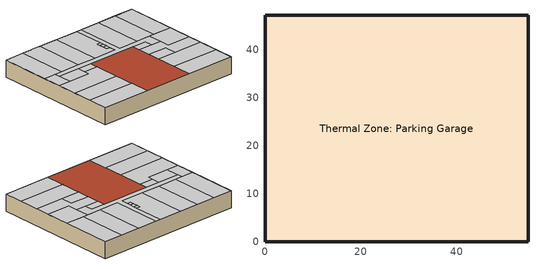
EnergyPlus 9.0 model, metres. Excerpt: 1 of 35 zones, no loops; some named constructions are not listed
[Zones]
Thermal Zone: Parking Garage
 floor ground (Surface 171 SlabOnOrBelowGradeF073): 54.86,47.24 54.86,0 0,0 0,47.24 z-6.1
 wall ground (Surface 172-uw BelowGradeWallC114): 0,0 54.86,0 z-6.1:0
 wall ground (Surface 173-uw BelowGradeWallC114): 0,47.24 0,0 z-6.1:0
 wall ground (Surface 174-uw BelowGradeWallC114): 54.86,47.24 0,47.24 z-6.1:0
 wall ground (Surface 175-uw BelowGradeWallC114): 54.86,0 54.86,47.24 z-6.1:0
 ceiling to Thermal Zone: F1 Retail SW (OtherFloorU071 Reversed): 18.29,0 18.29,7.32 0,7.32 0,0 z0; 18.29,7.32 18.29,14.63 0,14.63 0,7.32 z0; 18.29,14.63 18.29,23.77 12.8,23.77 12.8,21.95 0,21.95 0,14.63 z0
 ceiling to Thermal Zone: F1 Retail N-NW (OtherFloorU071 Reversed): 7.32,28.96 7.32,47.24 0,47.24 0,28.96 z0; 14.63,28.96 14.63,47.24 7.32,47.24 7.32,28.96 z0; 21.95,28.96 21.95,47.24 14.63,47.24 14.63,28.96 z0; 30.78,28.96 30.78,31.39 29.26,31.39 29.26,35.97 30.78,35.97 30.78,47.24 21.95,47.24 21.95,28.96 z0
 ceiling to Thermal Zone: F1 Retail NE (OtherFloorU071 Reversed): 40.23,28.96 40.23,47.24 32.92,47.24 32.92,28.96 z0; 47.55,28.96 47.55,47.24 40.23,47.24 40.23,28.96 z0; 54.86,28.96 54.86,47.24 47.55,47.24 47.55,28.96 z0
 ceiling to Thermal Zone: F1 Corridor (OtherFloorU071 Reversed): 30.78,31.39 30.78,32.92 29.26,32.92 29.26,31.39 z0; 30.78,32.92 30.78,34.44 29.26,34.44 29.26,32.92 z0; 30.78,34.44 30.78,35.97 29.26,35.97 29.26,34.44 z0; 45.72,23.77 45.72,28.96 32.92,28.96 32.92,47.24 30.78,47.24 30.78,28.96 4.57,28.96 4.57,26.82 42.06,26.82 42.06,23.77 z0; 18.29,23.77 18.29,26.82 12.8,26.82 12.8,23.77 z0; 42.06,23.77 42.06,26.82 36.58,26.82 36.58,23.77 z0
 ceiling to Thermal Zone: F1 Retail SE (OtherFloorU071 Reversed): 54.86,7.32 54.86,14.63 36.58,14.63 36.58,7.32 z0; 54.86,0 54.86,7.32 36.58,7.32 36.58,0 z0
 ceiling to Thermal Zone: F1 Lounge (OtherFloorU071 Reversed): 54.86,14.63 54.86,19.81 45.72,19.81 45.72,23.77 42.06,23.77 36.58,23.77 36.58,19.2 43.89,19.2 43.89,14.63 z0
 ceiling to Thermal Zone: F1 Business Center (OtherFloorU071 Reversed): 43.89,14.63 43.89,19.2 36.58,19.2 36.58,14.63 z0
 ceiling to Thermal Zone: F1 Fitness Center (OtherFloorU071 Reversed): 54.86,19.81 54.86,28.96 45.72,28.96 45.72,19.81 z0
 ceiling to Thermal Zone: F1 Leasing Office (OtherFloorU071 Reversed): 4.57,21.95 4.57,28.96 0,28.96 0,21.95 z0
 ceiling to Thermal Zone: F1 Mechanical Room (OtherFloorU071 Reversed): 12.8,21.95 12.8,26.82 4.57,26.82 4.57,21.95 z0
 roof outside (Concrete Podium Roof): 36.58,0 36.58,26.82 18.29,26.82 18.29,0 z0
[Schedule:Day:Interval]
RetailReceptacleSat: No, 01:00, 0.05, 02:00, 0.05, 03:00, 0.05, 04:00, 0.05, 05:00, 0.05, 06:00, 0.05, 07:00, 0.05, 08:00, 0.1, 09:00, 0.3, 10:00, 0.6, 11:00, 0.9, 12:00, 0.9, 13:00, 0.9, 14:00, 0.9, 15:00, 0.9, 16:00, 0.9, 17:00, 0.9, 18:00, 0.9, 19:00, 0.5, 20:00, 0.3, 21:00, 0.3, 22:00, 0.1, 23:00, 0.05, 24:00, 0.05
RetailReceptacleSun: No, 01:00, 0.05, 02:00, 0.05, 03:00, 0.05, 04:00, 0.05, 05:00, 0.05, 06:00, 0.05, 07:00, 0.05, 08:00, 0.05, 09:00, 0.1, 10:00, 0.1, 11:00, 0.4, 12:00, 0.4, 13:00, 0.6, 14:00, 0.6, 15:00, 0.6, 16:00, 0.6, 17:00, 0.6, 18:00, 0.4, 19:00, 0.2, 20:00, 0.05, 21:00, 0.05, 22:00, 0.05, 23:00, 0.05, 24:00, 0.05
RetailReceptacleWD: No, 01:00, 0.05, 02:00, 0.05, 03:00, 0.05, 04:00, 0.05, 05:00, 0.05, 06:00, 0.05, 07:00, 0.05, 08:00, 0.2, 09:00, 0.5, 10:00, 0.9, 11:00, 0.9, 12:00, 0.9, 13:00, 0.9, 14:00, 0.9, 15:00, 0.9, 16:00, 0.9, 17:00, 0.9, 18:00, 0.9, 19:00, 0.6, 20:00, 0.6, 21:00, 0.5, 22:00, 0.2, 23:00, 0.05, 24:00, 0.05
WaterMainCZ11Apr: No, 01:00, 12.2778, 02:00, 12.2778, 03:00, 12.2778, 04:00, 12.2778, 05:00, 12.2778, 06:00, 12.2778, 07:00, 12.2778, 08:00, 12.2778, 09:00, 12.2778, 10:00, 12.2778, 11:00, 12.2778, 12:00, 12.2778, 13:00, 12.2778, 14:00, 12.2778, 15:00, 12.2778, 16:00, 12.2778, 17:00, 12.2778, 18:00, 12.2778, 19:00, 12.2778, 20:00, 12.2778, 21:00, 12.2778, 22:00, 12.2778, 23:00, 12.2778, 24:00, 12.2778
WaterMainCZ11Aug: No, 01:00, 18, 02:00, 18, 03:00, 18, 04:00, 18, 05:00, 18, 06:00, 18, 07:00, 18, 08:00, 18, 09:00, 18, 10:00, 18, 11:00, 18, 12:00, 18, 13:00, 18, 14:00, 18, 15:00, 18, 16:00, 18, 17:00, 18, 18:00, 18, 19:00, 18, 20:00, 18, 21:00, 18, 22:00, 18, 23:00, 18, 24:00, 18
WaterMainCZ11Dec: No, 01:00, 11.7778, 02:00, 11.7778, 03:00, 11.7778, 04:00, 11.7778, 05:00, 11.7778, 06:00, 11.7778, 07:00, 11.7778, 08:00, 11.7778, 09:00, 11.7778, 10:00, 11.7778, 11:00, 11.7778, 12:00, 11.7778, 13:00, 11.7778, 14:00, 11.7778, 15:00, 11.7778, 16:00, 11.7778, 17:00, 11.7778, 18:00, 11.7778, 19:00, 11.7778, 20:00, 11.7778, 21:00, 11.7778, 22:00, 11.7778, 23:00, 11.7778, 24:00, 11.7778
WaterMainCZ11Feb: No, 01:00, 10.2778, 02:00, 10.2778, 03:00, 10.2778, 04:00, 10.2778, 05:00, 10.2778, 06:00, 10.2778, 07:00, 10.2778, 08:00, 10.2778, 09:00, 10.2778, 10:00, 10.2778, 11:00, 10.2778, 12:00, 10.2778, 13:00, 10.2778, 14:00, 10.2778, 15:00, 10.2778, 16:00, 10.2778, 17:00, 10.2778, 18:00, 10.2778, 19:00, 10.2778, 20:00, 10.2778, 21:00, 10.2778, 22:00, 10.2778, 23:00, 10.2778, 24:00, 10.2778
WaterMainCZ11Jan: No, 01:00, 10.8889, 02:00, 10.8889, 03:00, 10.8889, 04:00, 10.8889, 05:00, 10.8889, 06:00, 10.8889, 07:00, 10.8889, 08:00, 10.8889, 09:00, 10.8889, 10:00, 10.8889, 11:00, 10.8889, 12:00, 10.8889, 13:00, 10.8889, 14:00, 10.8889, 15:00, 10.8889, 16:00, 10.8889, 17:00, 10.8889, 18:00, 10.8889, 19:00, 10.8889, 20:00, 10.8889, 21:00, 10.8889, 22:00, 10.8889, 23:00, 10.8889, 24:00, 10.8889
WaterMainCZ11Jul: No, 01:00, 17.1111, 02:00, 17.1111, 03:00, 17.1111, 04:00, 17.1111, 05:00, 17.1111, 06:00, 17.1111, 07:00, 17.1111, 08:00, 17.1111, 09:00, 17.1111, 10:00, 17.1111, 11:00, 17.1111, 12:00, 17.1111, 13:00, 17.1111, 14:00, 17.1111, 15:00, 17.1111, 16:00, 17.1111, 17:00, 17.1111, 18:00, 17.1111, 19:00, 17.1111, 20:00, 17.1111, 21:00, 17.1111, 22:00, 17.1111, 23:00, 17.1111, 24:00, 17.1111
WaterMainCZ11Jun: No, 01:00, 14.5, 02:00, 14.5, 03:00, 14.5, 04:00, 14.5, 05:00, 14.5, 06:00, 14.5, 07:00, 14.5, 08:00, 14.5, 09:00, 14.5, 10:00, 14.5, 11:00, 14.5, 12:00, 14.5, 13:00, 14.5, 14:00, 14.5, 15:00, 14.5, 16:00, 14.5, 17:00, 14.5, 18:00, 14.5, 19:00, 14.5, 20:00, 14.5, 21:00, 14.5, 22:00, 14.5, 23:00, 14.5, 24:00, 14.5
WaterMainCZ11Mar: No, 01:00, 11.2778, 02:00, 11.2778, 03:00, 11.2778, 04:00, 11.2778, 05:00, 11.2778, 06:00, 11.2778, 07:00, 11.2778, 08:00, 11.2778, 09:00, 11.2778, 10:00, 11.2778, 11:00, 11.2778, 12:00, 11.2778, 13:00, 11.2778, 14:00, 11.2778, 15:00, 11.2778, 16:00, 11.2778, 17:00, 11.2778, 18:00, 11.2778, 19:00, 11.2778, 20:00, 11.2778, 21:00, 11.2778, 22:00, 11.2778, 23:00, 11.2778, 24:00, 11.2778
WaterMainCZ11May: No, 01:00, 12.5556, 02:00, 12.5556, 03:00, 12.5556, 04:00, 12.5556, 05:00, 12.5556, 06:00, 12.5556, 07:00, 12.5556, 08:00, 12.5556, 09:00, 12.5556, 10:00, 12.5556, 11:00, 12.5556, 12:00, 12.5556, 13:00, 12.5556, 14:00, 12.5556, 15:00, 12.5556, 16:00, 12.5556, 17:00, 12.5556, 18:00, 12.5556, 19:00, 12.5556, 20:00, 12.5556, 21:00, 12.5556, 22:00, 12.5556, 23:00, 12.5556, 24:00, 12.5556
WaterMainCZ11Nov: No, 01:00, 14, 02:00, 14, 03:00, 14, 04:00, 14, 05:00, 14, 06:00, 14, 07:00, 14, 08:00, 14, 09:00, 14, 10:00, 14, 11:00, 14, 12:00, 14, 13:00, 14, 14:00, 14, 15:00, 14, 16:00, 14, 17:00, 14, 18:00, 14, 19:00, 14, 20:00, 14, 21:00, 14, 22:00, 14, 23:00, 14, 24:00, 14
WaterMainCZ11Oct: No, 01:00, 16.3333, 02:00, 16.3333, 03:00, 16.3333, 04:00, 16.3333, 05:00, 16.3333, 06:00, 16.3333, 07:00, 16.3333, 08:00, 16.3333, 09:00, 16.3333, 10:00, 16.3333, 11:00, 16.3333, 12:00, 16.3333, 13:00, 16.3333, 14:00, 16.3333, 15:00, 16.3333, 16:00, 16.3333, 17:00, 16.3333, 18:00, 16.3333, 19:00, 16.3333, 20:00, 16.3333, 21:00, 16.3333, 22:00, 16.3333, 23:00, 16.3333, 24:00, 16.3333
WaterMainCZ11Sep: No, 01:00, 17.3889, 02:00, 17.3889, 03:00, 17.3889, 04:00, 17.3889, 05:00, 17.3889, 06:00, 17.3889, 07:00, 17.3889, 08:00, 17.3889, 09:00, 17.3889, 10:00, 17.3889, 11:00, 17.3889, 12:00, 17.3889, 13:00, 17.3889, 14:00, 17.3889, 15:00, 17.3889, 16:00, 17.3889, 17:00, 17.3889, 18:00, 17.3889, 19:00, 17.3889, 20:00, 17.3889, 21:00, 17.3889, 22:00, 17.3889, 23:00, 17.3889, 24:00, 17.3889
{03055a37-acec-4978-9c72-02cd6eb57948}; {3040d8c7-bdfd-41dc-81aa-4724224259e1}; {3a8c7d21-ec45-4872-870f-760aea1f12fb}; {3f17f4c8-cb6d-4f7a-83ea-4546ea16ec97}; {47747d4b-20bf-4dbb-acf4-72eed85e74b1}; {4ee80934-682c-40eb-8ad2-89129f1c0cd3}; {67fffd5b-ddf4-4be1-9d6a-80bbd5bb13b4}; {768adbe1-8c4f-42e6-b7c9-d0275b0b8bcd}; {793840c4-7d8e-457e-8623-327817e13197}; {80dda9e6-bec7-4ff9-9d36-62bf9245fd5c}; {82365c82-4191-4578-a93d-dabda963b1bb}; {933647f0-dd45-4b8a-a6c1-5bd7c7f74404}; {a621ccce-2ad0-4a9a-a59d-b87bd2e298ce}; {fdca1e04-7ae3-4819-9a25-ea0bcc3f626e}: No, 24:00, 131.882
{0698829b-7358-4b92-b37c-791950944276}; {10eab748-643b-4290-a364-1e6fa58797e7}; {11486693-f70d-4a6c-bb52-995b96079ab2}; {19b044e7-fa79-4f5e-b688-bc7f985caaa3}; {1bf4ec86-38cb-43d0-81a8-126349718690}; {217ce3ac-068a-4b4d-aa5e-137e5206d258}; {3167cc26-d083-4651-a897-7d056cb46c1f}; {36237e27-abdd-4017-9a70-3457530bb4d8}; {37b81e1f-2423-4431-bfa4-275973e62ae4}; {3c4d88d1-0e3a-4037-ba8c-2386e7b1b674}; {456c5045-3053-4ddf-86a9-ec5b6abc9f09}; {4bf0c9f6-8efb-42f5-8a25-04e10d36820c}; {4c423a61-3a7c-4ec8-abf9-73facca4d666}; {4c56256e-065a-438e-9639-9b265c9b773a}; {4eeb2d58-1b1a-4f14-8cea-111297574037}; {50418879-90dc-44e4-a47b-03d3fb27cf11}; {52add6ad-a05f-4bea-90fd-f54206dc20db}; {6e144cc9-9e9e-49fa-93e3-cd0afb489a73}; {7540c834-e08e-4d44-a9e6-a0e7de80cc4c}; {83677d3a-6fa7-4d78-a69d-76084b67c648}; {83d80740-9af9-412f-9f65-79002b30c02a}; {85517906-f76e-4bf9-ab9a-fc996dc3f57d}; {8bfb46a0-1e71-43e8-ad30-22c1a4ce1a75}; {96a29ce4-82ec-4dd8-adc5-2dfa30eff4ff}; {97b3a9af-b390-4b29-b87d-51df49688e23}; {a01ec3c4-8013-4939-b8d6-2b0ae8d319bd}; {a5d355cf-da4c-4d67-8ef6-9c0dabe31800}; {b0c932cc-16b7-4eaa-a2fe-d0942ad4a018}; {b3515912-bbc5-45c4-a1d3-64326a86f00f}; {bc5ef466-f113-4c6e-a356-53ebcbf8ee72}; {c0d8617f-d604-41b1-95da-274f120a619e}; {c5d504fe-4e6f-45d9-b961-12a7ab35ea60}; {c6703a61-5d6a-451e-b411-b9458838eecc}; {c7da4936-e94d-42a1-b725-c43a748052ce}; {cc5a8f8f-c3e2-41a7-be82-076723a43738}; {cd0805ad-1f5a-4298-9e0e-2c794e0c5df7}; {de548417-2aa4-4551-8063-8e4934a9883b}; {e005cd4b-1803-4534-a059-8efb80f0d8a1}; {e362c591-dd86-4d1b-8265-822506376045}; {e597eae7-574f-4853-b048-85c9169188a0}; {e8dc9bd6-bdd8-478b-97c2-f12e8cf4ec65}; {ea3501c1-6493-4e5e-bf61-97ef130ea4fd}; {fc15367c-c386-4b3b-aa8c-f01e21986cf7}; {fcf8ca11-bb5e-4e63-a62f-fe5ee530835a}; {fea312c4-3206-4cc3-9f6c-9b5a9a51dcd9}: No, 24:00, 117.228
{154cf0c4-a3f3-46fb-83b5-d9911a5747ec}; {296e482b-20f0-45a5-ae21-3d81995726b3}; {5682b075-a771-458d-a1cf-76002f6a2687}; {5a2abf98-0514-453b-9510-789fb384aeb0}; {7a3440c7-b4af-45f8-ac5c-153fc393834b}; {8b5f4dd1-f5d6-485a-aa55-9eb512a5036f}; {a0da6127-4cb3-44eb-a4d8-527610afeedf}; {a3d63dbb-f1c1-426e-9604-7f06c1d3ea82}; {b4fb9f16-3a44-4cc7-86d7-e1caa456ef39}; {b5afdcac-bba0-41ab-a3f7-cfdc5d560211}; {ba3cd13c-59c9-4ee1-8961-86cf30583b6a}; {cb96b0da-4c76-4374-a937-5259f7a86639}; {d43c9288-ffaa-48e2-a8c2-2d56a4a15aed}; {da618e2d-12bf-4db0-a551-3d385ddd339a}; {ddde408d-7ef0-4c90-8bb3-33df8f240524}; {df9738ba-e80f-4657-b6f1-32a33843e43b}; {e6fedae2-e30f-45a5-9c3c-b752117074e0}; {ed52dd31-acfa-4e19-ae82-580bb53d854a}; {f006edb1-b140-4dc4-a890-5cedd93e62a6}; {f4c3b1d7-9bf3-45fa-9b8e-a6cfb68994e0}; {fa6c6c1c-5b39-4465-9266-330bc55582f0}: No, 24:00, 146.536
{3ee147f5-e096-42d2-83bb-49f3020ab36d}: No, 24:00, 161.189
{a80bb85c-fbe3-4485-b6fe-d89b2557f00e}: No, 24:00, 331.17
[Curve:Exponent] Coefficient1 Constant=1; Coefficient2 Constant=0; Coefficient3 Constant=0; Minimum Value of x {BasedOnField A2}=0; Maximum Value of x {BasedOnField A2}=1
Fan On Off Power Curve 2; Fan On Off Power Curve; Fan On Off Power Curve 1; Fan On Off Power Curve 3; Fan On Off Power Curve 4; Fan On Off Power Curve 5; Fan On Off Power Curve 6; Fan On Off Power Curve 7; Fan On Off Power Curve 8; Fan On Off Power Curve 9; Fan On Off Power Curve 10; Fan On Off Power Curve 13; Fan On Off Power Curve 11; Fan On Off Power Curve 12; Fan On Off Power Curve 14; Fan On Off Power Curve 15; Fan On Off Power Curve 16; Fan On Off Power Curve 17; Fan On Off Power Curve 18; Fan On Off Power Curve 19; Fan On Off Power Curve 20; Fan On Off Power Curve 21
[Curve:Cubic] Coefficient1 Constant=1; Coefficient2 x=0; Coefficient3 x**2=0; Coefficient4 x**3=0; Minimum Value of x {BasedOnField A2}=0; Maximum Value of x {BasedOnField A2}=1
Fan On Off Efficiency Curve 2; Fan On Off Efficiency Curve; Fan On Off Efficiency Curve 1; Fan On Off Efficiency Curve 3; Fan On Off Efficiency Curve 4; Fan On Off Efficiency Curve 5; Fan On Off Efficiency Curve 6; Fan On Off Efficiency Curve 7; Fan On Off Efficiency Curve 8; Fan On Off Efficiency Curve 9; Fan On Off Efficiency Curve 10; Fan On Off Efficiency Curve 13; Fan On Off Efficiency Curve 11; Fan On Off Efficiency Curve 12; Fan On Off Efficiency Curve 14; Fan On Off Efficiency Curve 15; Fan On Off Efficiency Curve 16; Fan On Off Efficiency Curve 17; Fan On Off Efficiency Curve 18; Fan On Off Efficiency Curve 19; Fan On Off Efficiency Curve 20; Fan On Off Efficiency Curve 21
[Table:MultiVariableLookup]
CoilClgDXSEEREIR_fTwbToadbSI-3; CoilClgDXSEEREIR_fTwbToadbSI; CoilClgDXSEEREIR_fTwbToadbSI-2; CoilClgDXSEEREIR_fTwbToadbSI-4; CoilClgDXSEEREIR_fTwbToadbSI-5; CoilClgDXSEEREIR_fTwbToadbSI-6; CoilClgDXSEEREIR_fTwbToadbSI-7; CoilClgDXSEEREIR_fTwbToadbSI-8; CoilClgDXSEEREIR_fTwbToadbSI-9; CoilClgDXSEEREIR_fTwbToadbSI-10; CoilClgDXSEEREIR_fTwbToadbSI-11; CoilClgDXSEEREIR_fTwbToadbSI-14; CoilClgDXSEEREIR_fTwbToadbSI-12; CoilClgDXSEEREIR_fTwbToadbSI-13; CoilClgDXSEEREIR_fTwbToadbSI-15; CoilClgDXSEEREIR_fTwbToadbSI-16; CoilClgDXSEEREIR_fTwbToadbSI-17; CoilClgDXSEEREIR_fTwbToadbSI-18; CoilClgDXSEEREIR_fTwbToadbSI-19; CoilClgDXSEEREIR_fTwbToadbSI-20; CoilClgDXSEEREIR_fTwbToadbSI-21; CoilClgDXSEEREIR_fTwbToadbSI-22: EvaluateCurveToLimits, 3, BiQuadratic, SingleLineIndependentVariableWithMatrix, Ascending, Ascending, 1, Temperature, Temperature, Dimensionless, Dimensionless, Dimensionless, Dimensionless, 2, 3, 3, 13.89, 19.44, 25, 27.78, 35, 43.33, 0.99253, 0.848843, 0.747382, 1.16491, 1, 0.883486, 1.39688, 1.2035, 1.06682
